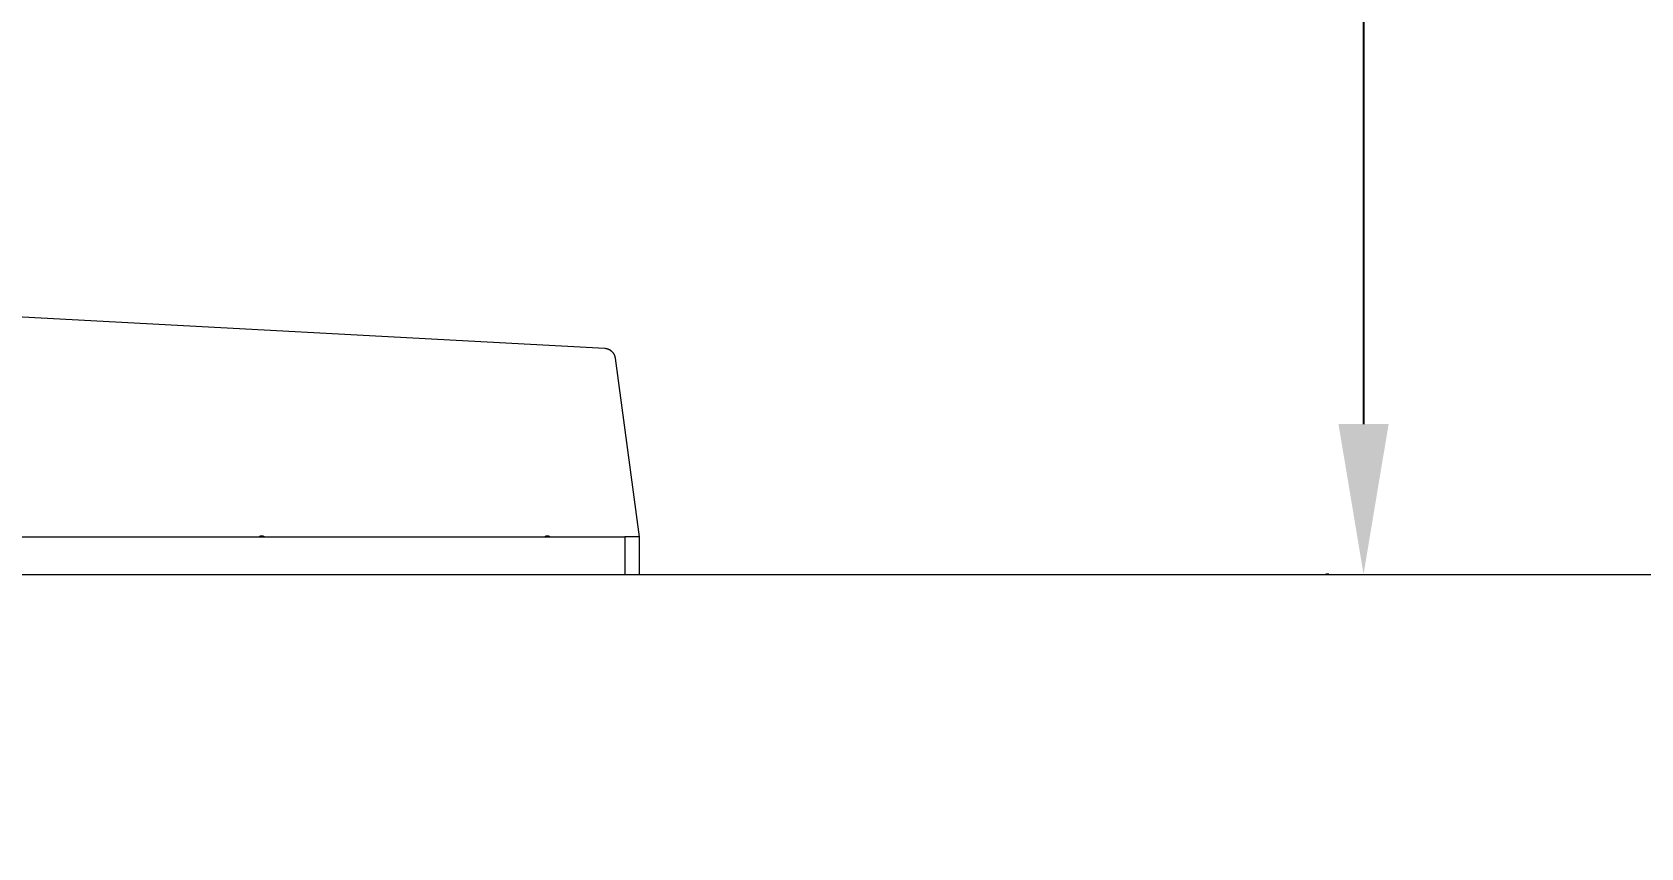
# Model space of a CAD drawing. Header units: millimetres. Extents: x -30 to 4992, y -440 to 3111.
# Drawn here: x 3780.8 to 4209, y 2578.1 to 2795.2 of the extents above; entities that cross this region are included whole.
import ezdxf

# ---------------------------------------------------------------- set-up
doc = ezdxf.new("R2010")
doc.units = ezdxf.units.MM
doc.layers.add('ZANO_R', color=7, linetype='Continuous', lineweight=0)
doc.layers.add('ZANO_W', color=1, linetype='Continuous', lineweight=0)
doc.styles.add('Arial', font='arial.ttf')
doc.styles.get("Standard").update_dxf_attribs({"font": 'ARIALUNI.TTF'})
doc.dimstyles.new('pl i ang', dxfattribs={"dimtxt": 50, "dimasz": 50, "dimexe": 1.25, "dimexo": 0.625, "dimgap": 10, "dimtad": 1, "dimtoh": 1, "dimtxsty": 'Standard', "dimcen": 2.5, "dimclrd": 1, "dimclre": 1, "dimclrt": 1, "dimadec": 0, "dimazin": 0, "dimtfac": 1, "dimtmove": 0, "dimatfit": 3, "dimfxl": 1, "dimarcsym": 1})

# ---------------------------------------------------------------- blocks, each defined once
blk = doc.blocks.new('*D391')
at = {"layer": 'ZANO_W', "color": 1, "lineweight": -2}
for p, q in [((4125.97, 3089.95), (4125.18, 3089.95)), ((4135.18, 3049.95), (4135.18, 2690.87)), ((4125.97, 2650.87), (4125.18, 2650.87))]:
    blk.add_line(p, q, dxfattribs=at)
at = {"layer": 'ZANO_W', "color": 1}
for points in [[(4141.85, 3049.95), (4128.51, 3049.95), (4135.18, 3089.95)], [(4128.51, 2690.87), (4141.85, 2690.87), (4135.18, 2650.87)]]:
    blk.add_solid(points, dxfattribs=at)
at = {"layer": 'ZANO_W', "color": 1, "insert": (4104.74, 2870.41), "char_height": 40, "attachment_point": 5, "rotation": 90, "style": 'Arial'}
blk.add_mtext('439', dxfattribs=at)
blk = doc.blocks.new('*D398')
at = {"layer": 'ZANO_W', "color": 1, "lineweight": -2}
blk.add_line((4767.53, 2727.88), (4772.47, 2764.68), dxfattribs=at)
for start, end in [(0, 82.3581), (104.3548, 126.3515), (316.0066, 338.0033)]:
    blk.add_arc((4757.2, 2650.87), 104.83, start, end, dxfattribs=at)
at = {"layer": 'ZANO_W', "color": 1}
for points in [[(4731.6, 2745.77), (4730.81, 2759.08), (4771.14, 2754.77)], [(4860.94, 2610.33), (4847.85, 2612.88), (4862.03, 2650.87)]]:
    blk.add_solid(points, dxfattribs=at)
at = {"layer": 'ZANO_W', "color": 1, "insert": (4859.19, 2740.09), "char_height": 40, "attachment_point": 5, "rotation": 311.179, "style": 'Arial'}
blk.add_mtext('82%%d', dxfattribs=at)

msp = doc.modelspace()

# ---------------------------------------------------------------- linework, layer by layer
at = {"layer": 'ZANO_R'}
for p, q in [((3933.26, 2711), (3649.45, 2726.34)), ((3933.36, 2711), (3933.26, 2711)), ((3933.47, 2710.98), (3933.36, 2711)), ((3933.57, 2710.97), (3933.47, 2710.98)), ((3933.67, 2710.95), (3933.57, 2710.97)), ((3933.77, 2710.93), (3933.67, 2710.95)), ((3933.87, 2710.91), (3933.77, 2710.93)), ((3933.97, 2710.88), (3933.87, 2710.91)), ((3934.07, 2710.84), (3933.97, 2710.88)), ((3934.17, 2710.81), (3934.07, 2710.84)), ((3934.27, 2710.77), (3934.17, 2710.81)), ((3934.36, 2710.73), (3934.27, 2710.77)), ((3934.45, 2710.68), (3934.36, 2710.73)), ((3934.55, 2710.63), (3934.45, 2710.68)), ((3934.64, 2710.58), (3934.55, 2710.63)), ((3934.72, 2710.53), (3934.64, 2710.58)), ((3934.81, 2710.47), (3934.72, 2710.53)), ((3934.89, 2710.41), (3934.81, 2710.47)), ((3934.98, 2710.35), (3934.89, 2710.41)), ((3935.06, 2710.28), (3934.98, 2710.35)), ((3935.13, 2710.21), (3935.06, 2710.28)), ((3935.21, 2710.14), (3935.13, 2710.21)), ((3935.28, 2710.07), (3935.21, 2710.14)), ((3935.35, 2709.99), (3935.28, 2710.07)), ((3935.42, 2709.91), (3935.35, 2709.99)), ((3935.48, 2709.83), (3935.42, 2709.91)), ((3935.54, 2709.74), (3935.48, 2709.83)), ((3935.6, 2709.66), (3935.54, 2709.74)), ((3935.66, 2709.57), (3935.6, 2709.66)), ((3935.71, 2709.48), (3935.66, 2709.57)), ((3935.76, 2709.39), (3935.71, 2709.48)), ((3935.81, 2709.3), (3935.76, 2709.39)), ((3935.85, 2709.2), (3935.81, 2709.3)), ((3935.89, 2709.11), (3935.85, 2709.2)), ((3935.93, 2709.01), (3935.89, 2709.11)), ((3935.96, 2708.91), (3935.93, 2709.01)), ((3935.99, 2708.81), (3935.96, 2708.91)), ((3936.01, 2708.71), (3935.99, 2708.81)), ((3936.04, 2708.61), (3936.01, 2708.71)), ((3936.06, 2708.51), (3936.04, 2708.61)), ((3936.07, 2708.41), (3936.06, 2708.51)), ((3942.45, 2660.87), (3936.07, 2708.41)), ((3942.45, 2660.87), (3936.07, 2708.41)), ((3609.91, 2660.87), (3938.61, 2660.87)), ((3841.24, 2660.87), (3841.26, 2660.89)), ((3841.26, 2660.89), (3841.29, 2660.92)), ((3841.29, 2660.92), (3841.31, 2660.94)), ((3841.31, 2660.94), (3841.34, 2660.96)), ((3841.34, 2660.96), (3841.37, 2660.98)), ((3841.37, 2660.98), (3841.39, 2661)), ((3841.39, 2661), (3841.42, 2661.02)), ((3841.42, 2661.02), (3841.45, 2661.03)), ((3841.45, 2661.03), (3841.48, 2661.05)), ((3841.48, 2661.05), (3841.51, 2661.06)), ((3841.51, 2661.06), (3841.54, 2661.08)), ((3841.54, 2661.08), (3841.58, 2661.09)), ((3841.58, 2661.09), (3841.61, 2661.1)), ((3841.61, 2661.1), (3841.64, 2661.11)), ((3841.64, 2661.11), (3841.67, 2661.12)), ((3841.67, 2661.12), (3841.71, 2661.13)), ((3841.71, 2661.13), (3841.74, 2661.14)), ((3841.74, 2661.14), (3841.77, 2661.15)), ((3841.77, 2661.15), (3841.81, 2661.15)), ((3841.81, 2661.15), (3841.84, 2661.16)), ((3841.84, 2661.16), (3841.87, 2661.16)), ((3841.87, 2661.16), (3841.91, 2661.16)), ((3841.91, 2661.16), (3841.94, 2661.16)), ((3841.94, 2661.16), (3841.98, 2661.16)), ((3841.98, 2661.16), (3842.01, 2661.16)), ((3842.01, 2661.16), (3842.04, 2661.16)), ((3842.04, 2661.16), (3842.08, 2661.15)), ((3842.08, 2661.15), (3842.11, 2661.15)), ((3842.11, 2661.15), (3842.15, 2661.14)), ((3842.15, 2661.14), (3842.18, 2661.13)), ((3842.18, 2661.13), (3842.21, 2661.12)), ((3842.21, 2661.12), (3842.24, 2661.11)), ((3842.24, 2661.11), (3842.28, 2661.1)), ((3842.28, 2661.1), (3842.31, 2661.09)), ((3842.31, 2661.09), (3842.34, 2661.08)), ((3842.34, 2661.08), (3842.37, 2661.06)), ((3842.37, 2661.06), (3842.4, 2661.05)), ((3842.4, 2661.05), (3842.43, 2661.03)), ((3842.43, 2661.03), (3842.46, 2661.02)), ((3842.46, 2661.02), (3842.49, 2661)), ((3842.49, 2661), (3842.52, 2660.98)), ((3842.52, 2660.98), (3842.55, 2660.96)), ((3842.55, 2660.96), (3842.57, 2660.94)), ((3842.57, 2660.94), (3842.6, 2660.92)), ((3842.6, 2660.92), (3842.62, 2660.89)), ((3842.62, 2660.89), (3842.65, 2660.87)), ((3917.25, 2660.87), (3917.27, 2660.89)), ((3917.27, 2660.89), (3917.3, 2660.92)), ((3917.3, 2660.92), (3917.33, 2660.94)), ((3917.33, 2660.94), (3917.35, 2660.96)), ((3917.35, 2660.96), (3917.38, 2660.98)), ((3917.38, 2660.98), (3917.41, 2661)), ((3917.41, 2661), (3917.44, 2661.02)), ((3917.44, 2661.02), (3917.47, 2661.04)), ((3917.47, 2661.04), (3917.5, 2661.05)), ((3917.5, 2661.05), (3917.53, 2661.07)), ((3917.53, 2661.07), (3917.57, 2661.08)), ((3917.57, 2661.08), (3917.6, 2661.1)), ((3917.6, 2661.1), (3917.63, 2661.11)), ((3917.63, 2661.11), (3917.66, 2661.12)), ((3917.66, 2661.12), (3917.7, 2661.13)), ((3917.7, 2661.13), (3917.73, 2661.14)), ((3917.73, 2661.14), (3917.77, 2661.14)), ((3917.77, 2661.14), (3917.8, 2661.15)), ((3917.8, 2661.15), (3917.83, 2661.15)), ((3917.83, 2661.15), (3917.87, 2661.16)), ((3917.87, 2661.16), (3917.9, 2661.16)), ((3917.9, 2661.16), (3917.94, 2661.16)), ((3917.94, 2661.16), (3917.97, 2661.16)), ((3917.97, 2661.16), (3918.01, 2661.16)), ((3918.01, 2661.16), (3918.04, 2661.16)), ((3918.04, 2661.16), (3918.08, 2661.15)), ((3918.08, 2661.15), (3918.11, 2661.15)), ((3918.11, 2661.15), (3918.15, 2661.14)), ((3918.15, 2661.14), (3918.18, 2661.14)), ((3918.18, 2661.14), (3918.22, 2661.13)), ((3918.22, 2661.13), (3918.25, 2661.12)), ((3918.25, 2661.12), (3918.28, 2661.11)), ((3918.28, 2661.11), (3918.31, 2661.1)), ((3918.31, 2661.1), (3918.35, 2661.08)), ((3918.35, 2661.08), (3918.38, 2661.07)), ((3918.38, 2661.07), (3918.41, 2661.05)), ((3918.41, 2661.05), (3918.44, 2661.04)), ((3918.44, 2661.04), (3918.47, 2661.02)), ((3918.47, 2661.02), (3918.5, 2661)), ((3918.5, 2661), (3918.53, 2660.98)), ((3918.53, 2660.98), (3918.56, 2660.96)), ((3918.56, 2660.96), (3918.59, 2660.94)), ((3918.59, 2660.94), (3918.61, 2660.92)), ((3918.61, 2660.92), (3918.64, 2660.89)), ((3918.64, 2660.89), (3918.66, 2660.87)), ((3942.45, 2660.87), (3938.61, 2660.87)), ((3938.61, 2660.87), (3938.61, 2650.87)), ((3942.45, 2650.87), (3942.45, 2660.87)), ((3942.45, 2660.87), (3942.45, 2660.87)), ((3609.91, 2650.87), (3938.61, 2650.87)), ((3938.61, 2650.87), (3942.45, 2650.87))]:
    msp.add_line(p, q, dxfattribs=at)
msp.add_lwpolyline([(-20.28, 2650.87), (4954.2, 2650.87)], dxfattribs=at)

# ---------------------------------------------------------------- dimensions: what is measured, and where the dimension line sits
at = {"layer": 'ZANO_W'}
dim = msp.add_linear_dim(base=(4135.18, 2650.87), p1=(4135.97, 3089.95), p2=(4135.97, 2650.87), angle=90, dimstyle='pl i ang', override={"dimtxt": 40, "dimasz": 40, "dimexe": 10, "dimexo": 10, "dimtoh": 0, "dimdec": 0, "dimtxsty": 'Arial', "dimtdec": 0, "dimtmove": 1}, dxfattribs=at)
dim.commit()
dim.dimension.update_dxf_attribs({"geometry": '*D391', "text_midpoint": (4104.74, 2870.41)})
dim = msp.add_angular_dim_2l(base=(4850.22, 2699.2), line1=((4766.2, 2717.97), (4762.48, 2690.22)), line2=((823.45, 2650.87), (4991.7, 2650.87)), dimstyle='pl i ang', override={"dimtxt": 40, "dimasz": 40, "dimexe": 10, "dimexo": 10, "dimtoh": 0, "dimdec": 0, "dimtxsty": 'Arial', "dimtdec": 0, "dimtmove": 1}, dxfattribs=at)
dim.commit()
dim.dimension.update_dxf_attribs({"geometry": '*D398', "text_midpoint": (4859.19, 2740.09)})

doc.saveas('drawing.dxf')
